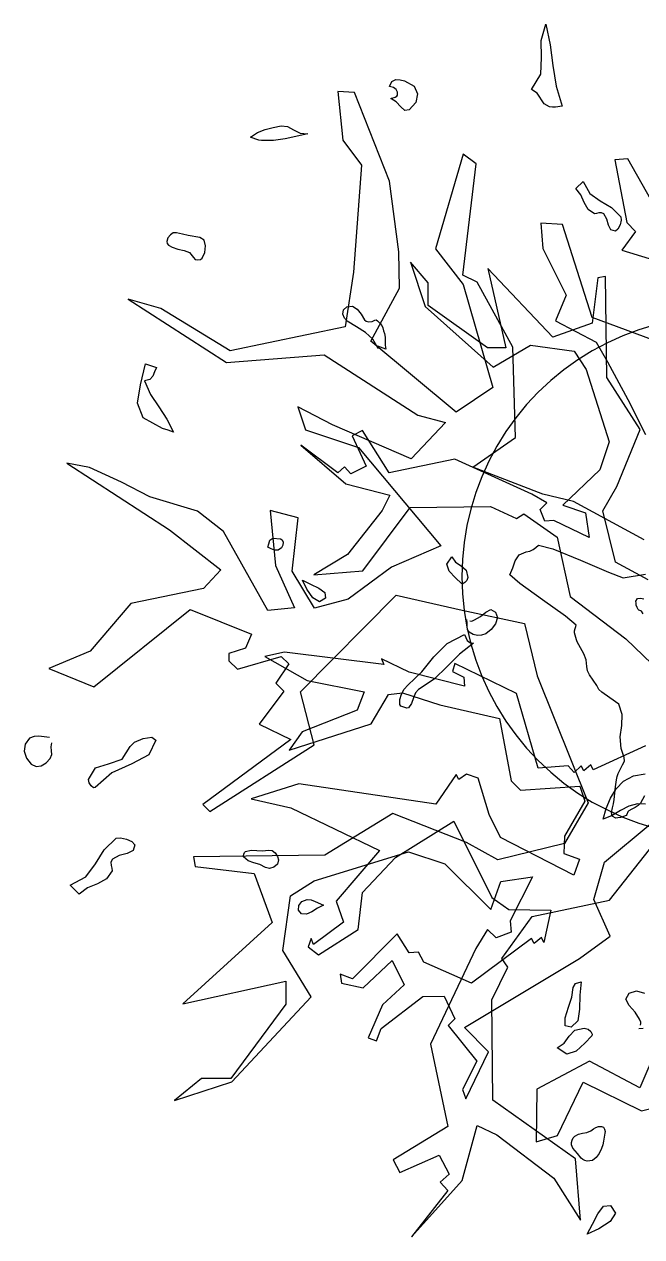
# Model space of a CAD drawing. Extents: x -81148 to 10972, y -53931 to 52487.
# Drawn here: x -26767 to -26000, y -28607 to -27100 of the extents above; entities that cross this region are included whole.
import ezdxf

# ---------------------------------------------------------------- set-up
doc = ezdxf.new("R2010")
doc.units = 0
doc.layers.get('0').update_dxf_attribs({"linetype": 'CONTINUOUS'})

msp = doc.modelspace()

# ---------------------------------------------------------------- linework, layer by layer
for p, q in [((-26125.4, -27120.2), (-26119.5, -27100.2)), ((-26119.5, -27100.2), (-26114.2, -27125.6)), ((-26124.7, -27141.4), (-26125.4, -27120.2)), ((-26114.2, -27125.6), (-26110.7, -27151.4)), ((-26125.8, -27162.3), (-26124.7, -27141.4)), ((-26137.1, -27181.3), (-26125.8, -27162.3)), ((-26110.7, -27151.4), (-26106.6, -27177)), ((-26313.5, -27177.4), (-26310.6, -27171.2)), ((-26308.7, -27178.6), (-26313.5, -27177.4)), ((-26310.6, -27171.2), (-26305.8, -27168.9)), ((-26305.8, -27168.9), (-26300.3, -27169.1)), ((-26300.3, -27169.1), (-26295, -27170.3)), ((-26295, -27170.3), (-26283.1, -27177.1)), ((-26283.1, -27177.1), (-26278.8, -27186.8)), ((-26106.6, -27177), (-26099.2, -27202)), ((-26357.2, -27184.9), (-26378, -27183.8)), ((-26378, -27183.8), (-26371.7, -27244.3)), ((-26313.5, -27295.1), (-26357.2, -27184.9)), ((-26311.9, -27192.5), (-26306.7, -27190.7)), ((-26305.2, -27196.7), (-26311.9, -27192.5)), ((-26305.3, -27181.2), (-26308.7, -27178.6)), ((-26306.7, -27190.7), (-26304.5, -27189.6)), ((-26303.5, -27184.6), (-26305.3, -27181.2)), ((-26304.5, -27189.6), (-26303.5, -27188.4)), ((-26303.5, -27188.4), (-26303.5, -27184.6)), ((-26278.8, -27186.8), (-26281.1, -27197.3)), ((-26130.4, -27185.9), (-26137.1, -27181.3)), ((-26121.6, -27198.9), (-26130.4, -27185.9)), ((-26299.7, -27202.8), (-26305.2, -27196.7)), ((-26294.6, -27207.3), (-26299.7, -27202.8)), ((-26289.1, -27206.6), (-26294.6, -27207.3)), ((-26281.1, -27197.3), (-26289.1, -27206.6)), ((-26115.1, -27203), (-26121.6, -27198.9)), ((-26111.3, -27203.4), (-26115.1, -27203)), ((-26107.3, -27203.2), (-26111.3, -27203.4)), ((-26099.2, -27202), (-26107.3, -27203.2)), ((-26486.2, -27240.3), (-26477.6, -27234.6)), ((-26477.6, -27234.6), (-26468.2, -27230.9)), ((-26468.2, -27230.9), (-26458.2, -27228.3)), ((-26458.2, -27228.3), (-26448.3, -27226.2)), ((-26448.3, -27226.2), (-26440.4, -27227.2)), ((-26414.9, -27236.3), (-26443.4, -27242.6)), ((-26440.4, -27227.2), (-26432.8, -27231.5)), ((-26432.8, -27231.5), (-26424.5, -27235.7)), ((-26424.5, -27235.7), (-26414.9, -27236.3)), ((-26479.5, -27242.9), (-26486.2, -27240.3)), ((-26476.1, -27244.1), (-26479.5, -27242.9)), ((-26472.6, -27244.7), (-26476.1, -27244.1)), ((-26457.8, -27244.7), (-26472.6, -27244.7)), ((-26443.4, -27242.6), (-26457.8, -27244.7)), ((-26371.7, -27244.3), (-26348.3, -27275.1)), ((-26222.1, -27261.4), (-26256.7, -27379.4)), ((-26205.8, -27273.6), (-26222.1, -27261.4)), ((-26017.7, -27267.4), (-26033.6, -27268.8)), ((-26033.6, -27268.8), (-26019, -27346.7)), ((-25971.3, -27349.4), (-26017.7, -27267.4)), ((-26348.3, -27275.1), (-26358.2, -27408.1)), ((-26222.4, -27412.1), (-26205.8, -27273.6)), ((-26302.1, -27383), (-26313.5, -27295.1)), ((-26082.1, -27304.1), (-26073.2, -27295.7)), ((-26073.2, -27295.7), (-26065, -27310.4)), ((-26076, -27312.2), (-26082.1, -27304.1)), ((-26071.7, -27321.8), (-26076, -27312.2)), ((-26065, -27310.4), (-26052, -27319.7)), ((-26066.8, -27330.4), (-26071.7, -27321.8)), ((-26052, -27319.7), (-26037.9, -27328)), ((-26037.9, -27328), (-26026.5, -27339.5)), ((-26058.9, -27335.7), (-26066.8, -27330.4)), ((-26056.4, -27335.5), (-26058.9, -27335.7)), ((-26053.5, -27334.6), (-26056.4, -27335.5)), ((-26050.3, -27334.3), (-26053.5, -27334.6)), ((-26047.3, -27335.9), (-26050.3, -27334.3)), ((-26043.8, -27342.4), (-26047.3, -27335.9)), ((-26041.6, -27349.9), (-26043.8, -27342.4)), ((-26025.9, -27343.8), (-26027.3, -27349.5)), ((-26026.5, -27339.5), (-26025.9, -27343.8)), ((-26578.2, -27359.3), (-26582.1, -27359.5)), ((-26570.9, -27361.2), (-26578.2, -27359.3)), ((-26098.8, -27349), (-26125.5, -27347.5)), ((-26125.5, -27347.5), (-26123.4, -27379)), ((-26061.9, -27464.7), (-26098.8, -27349)), ((-26038.7, -27355.8), (-26041.6, -27349.9)), ((-26033, -27357.2), (-26038.7, -27355.8)), ((-26029.9, -27354.6), (-26033, -27357.2)), ((-26027.3, -27349.5), (-26029.9, -27354.6)), ((-26008.1, -27357.8), (-26025.3, -27380.9)), ((-26019, -27346.7), (-26008.1, -27357.8)), ((-26588.8, -27365.6), (-26590.2, -27370.1)), ((-26590.2, -27370.1), (-26589.7, -27372.7)), ((-26589.7, -27372.7), (-26587.9, -27374.6)), ((-26585.8, -27361.9), (-26588.8, -27365.6)), ((-26582.1, -27359.5), (-26585.8, -27361.9)), ((-26563.6, -27362.6), (-26570.9, -27361.2)), ((-26549.2, -27365), (-26563.6, -27362.6)), ((-26543.9, -27368.6), (-26549.2, -27365)), ((-26542.1, -27375.6), (-26543.9, -27368.6)), ((-26587.9, -27374.6), (-26583.5, -27377.1)), ((-26583.5, -27377.1), (-26576.3, -27379.6)), ((-26576.3, -27379.6), (-26568.7, -27381.1)), ((-26568.7, -27381.1), (-26561.9, -27383.9)), ((-26561.9, -27383.9), (-26557.1, -27390.2)), ((-26546.1, -27391), (-26543.1, -27383.7)), ((-26543.1, -27383.7), (-26542.1, -27375.6)), ((-26301.2, -27428.3), (-26302.1, -27383)), ((-26256.7, -27379.4), (-26222.1, -27423.6)), ((-26123.4, -27379), (-26094.4, -27436.6)), ((-26025.3, -27380.9), (-25964.8, -27399.2)), ((-26557.1, -27390.2), (-26555.1, -27392.3)), ((-26555.1, -27392.3), (-26551.8, -27393)), ((-26551.8, -27393), (-26548.4, -27392.6)), ((-26548.4, -27392.6), (-26546.1, -27391)), ((-26265.7, -27421.5), (-26287.6, -27395.9)), ((-26287.6, -27395.9), (-26269.3, -27450.7)), ((-26110.7, -27489), (-26191.5, -27403.6)), ((-26191.5, -27403.6), (-26169.1, -27502.1)), ((-26358.2, -27408.1), (-26368.6, -27476.3)), ((-26204.6, -27420.7), (-26222.4, -27412.1)), ((-26054.9, -27415.2), (-26062, -27471.4)), ((-26045.2, -27413.6), (-26054.9, -27415.2)), ((-26043.7, -27539.2), (-26045.2, -27413.6)), ((-26337, -27494), (-26301.2, -27428.3)), ((-26265.8, -27449.7), (-26265.7, -27421.5)), ((-26222.1, -27423.6), (-26185.4, -27551.5)), ((-26160.4, -27501.4), (-26204.6, -27420.7)), ((-26597.6, -27453.5), (-26638, -27441.6)), ((-26638, -27441.6), (-26516.2, -27520.6)), ((-26191.9, -27502.3), (-26265.8, -27449.7)), ((-26094.4, -27436.6), (-26107.4, -27468.5)), ((-26511.4, -27505.9), (-26597.6, -27453.5)), ((-26371.5, -27460.4), (-26370.7, -27455.2)), ((-26369.7, -27465.4), (-26371.5, -27460.4)), ((-26370.7, -27455.2), (-26366.5, -27451.3)), ((-26366.5, -27451.3), (-26359.4, -27450.5)), ((-26359.4, -27450.5), (-26353.7, -27454.2)), ((-26353.7, -27454.2), (-26348.9, -27460.6)), ((-26348.9, -27460.6), (-26344.7, -27467.4)), ((-26269.3, -27450.7), (-26184.8, -27526.4)), ((-25987, -27492.1), (-26061.9, -27464.7)), ((-26368.6, -27476.3), (-26511.4, -27505.9)), ((-26366.2, -27469.2), (-26369.7, -27465.4)), ((-26354.6, -27476), (-26366.2, -27469.2)), ((-26343.6, -27483), (-26354.6, -27476)), ((-26344.7, -27467.4), (-26342.5, -27469.1)), ((-26342.5, -27469.1), (-26339.1, -27469.9)), ((-26339.1, -27469.9), (-26335.3, -27469.5)), ((-26335.3, -27469.5), (-26331.7, -27467.7)), ((-26331.7, -27467.7), (-26330.1, -27467.3)), ((-26330.1, -27467.3), (-26328.4, -27468.5)), ((-26328.4, -27468.5), (-26325.3, -27471.9)), ((-26325.3, -27471.9), (-26323.3, -27474.4)), ((-26323.3, -27474.4), (-26322.1, -27477.5)), ((-26322.1, -27477.5), (-26321.2, -27481)), ((-26062, -27471.4), (-26110.7, -27489)), ((-26107.4, -27468.5), (-26057, -27495.3)), ((-26004, -27479.8), (-26023.9, -27487.2)), ((-25983.8, -27473.6), (-26004, -27479.8)), ((-26334.3, -27491.5), (-26343.6, -27483)), ((-26231, -27582), (-26337, -27494)), ((-26327.9, -27503.1), (-26334.3, -27491.5)), ((-26321.2, -27481), (-26320, -27484.4)), ((-26320, -27484.4), (-26319, -27489)), ((-26319, -27489), (-26318.9, -27499)), ((-26023.9, -27487.2), (-26043.1, -27496)), ((-26318, -27504), (-26328.2, -27500)), ((-26328.2, -27500), (-26327.9, -27503.1)), ((-26318.9, -27499), (-26318, -27504)), ((-26169.1, -27502.1), (-26191.9, -27502.3)), ((-26184.8, -27526.4), (-26138.7, -27499)), ((-26157.2, -27613.6), (-26160.4, -27501.4)), ((-26138.7, -27499), (-26084.2, -27506.5)), ((-26084.2, -27506.5), (-26069.4, -27529.1)), ((-26061.8, -27505.9), (-26079.8, -27517.1)), ((-26043.1, -27496), (-26061.8, -27505.9)), ((-26057, -27495.3), (-26042.7, -27519.5)), ((-26623, -27548.3), (-26616.7, -27522)), ((-26616.7, -27522), (-26603.2, -27526.7)), ((-26516.2, -27520.6), (-26394.9, -27511.1)), ((-26394.9, -27511.1), (-26278.3, -27586.1)), ((-26079.8, -27517.1), (-26097, -27529.5)), ((-26042.7, -27519.5), (-26017.8, -27566.3)), ((-26607.5, -27537.3), (-26611.2, -27541.5)), ((-26605.3, -27532.1), (-26607.5, -27537.3)), ((-26603.2, -27526.7), (-26605.3, -27532.1)), ((-26097, -27529.5), (-26113.4, -27542.9)), ((-26069.4, -27529.1), (-26040.7, -27619)), ((-26002.5, -27603.9), (-26043.7, -27539.2)), ((-26626.4, -27571.1), (-26623, -27548.3)), ((-26611.2, -27541.5), (-26617.7, -27543.4)), ((-26617.7, -27543.4), (-26610.3, -27560.1)), ((-26185.4, -27551.5), (-26231, -27582)), ((-26113.4, -27542.9), (-26128.9, -27557.4)), ((-26610.3, -27560.1), (-26600.3, -27575.5)), ((-26128.9, -27557.4), (-26143.3, -27572.8)), ((-26017.8, -27566.3), (-25995.6, -27610)), ((-26619.5, -27589.3), (-26626.4, -27571.1)), ((-26600.3, -27575.5), (-26590, -27590.8)), ((-26384.5, -27597.8), (-26427.6, -27575.7)), ((-26427.6, -27575.7), (-26418, -27604)), ((-26143.3, -27572.8), (-26156.8, -27589.2)), ((-26595.4, -27602.4), (-26619.5, -27589.3)), ((-26590, -27590.8), (-26581.8, -27607)), ((-26286.8, -27640.3), (-26384.5, -27597.8)), ((-26244.2, -27595), (-26286.8, -27640.3)), ((-26278.3, -27586.1), (-26244.2, -27595)), ((-26156.8, -27589.2), (-26169.1, -27606.4)), ((-26588.6, -27604.6), (-26595.4, -27602.4)), ((-26581.8, -27607), (-26588.6, -27604.6)), ((-26418, -27604), (-26352.3, -27626.2)), ((-26347.3, -27605.1), (-26359.8, -27611.6)), ((-26359.8, -27611.6), (-26342.5, -27649.2)), ((-26314.1, -27657.6), (-26347.3, -27605.1)), ((-26210.3, -27650.7), (-26157.2, -27613.6)), ((-26169.1, -27606.4), (-26180.3, -27624.4)), ((-26031.5, -27674.6), (-26002.5, -27603.9)), ((-26377.8, -27657.5), (-26423.8, -27623)), ((-26423.8, -27623), (-26367.9, -27671.2)), ((-26352.3, -27626.2), (-26249.8, -27748.3)), ((-26180.3, -27624.4), (-26190.3, -27643.1)), ((-26040.7, -27619), (-26052.6, -27653.8)), ((-26686, -27651), (-26714.3, -27645.5)), ((-26714.3, -27645.5), (-26587, -27728.5)), ((-26232.3, -27640.6), (-26314.1, -27657.6)), ((-26136.9, -27683.9), (-26232.3, -27640.6)), ((-26190.3, -27643.1), (-26199, -27662.4)), ((-26646.6, -27669.1), (-26686, -27651)), ((-26369.7, -27650.1), (-26377.8, -27657.5)), ((-26361.6, -27658.7), (-26369.7, -27650.1)), ((-26342.5, -27649.2), (-26361.6, -27658.7)), ((-26123.4, -27684.1), (-26210.3, -27650.7)), ((-26052.6, -27653.8), (-26098.3, -27697.9)), ((-26611.4, -27687.2), (-26646.6, -27669.1)), ((-26367.9, -27671.2), (-26313.2, -27685.4)), ((-26199, -27662.4), (-26206.5, -27682.2)), ((-26048.9, -27704.7), (-26031.5, -27674.6)), ((-26552.2, -27705.3), (-26611.4, -27687.2)), ((-26313.2, -27685.4), (-26322.7, -27704.2)), ((-26206.5, -27682.2), (-26212.6, -27702.5)), ((-26118.2, -27694.7), (-26136.9, -27683.9)), ((-26085, -27693.1), (-26123.4, -27684.1)), ((-26519.7, -27730.4), (-26552.2, -27705.3)), ((-26427.2, -27713.3), (-26462, -27704.2)), ((-26462, -27704.2), (-26455.2, -27772.5)), ((-26322.7, -27704.2), (-26365.7, -27758.9)), ((-26346.6, -27779.5), (-26288, -27700.6)), ((-26288, -27700.6), (-26188.2, -27699.2)), ((-26212.6, -27702.5), (-26217.4, -27723.1)), ((-26188.2, -27699.2), (-26155.8, -27714.4)), ((-26126.6, -27703.1), (-26118.2, -27694.7)), ((-26120.8, -27717.5), (-26126.6, -27703.1)), ((-26098.3, -27697.9), (-26070.4, -27707.4)), ((-25997.2, -27741), (-26085, -27693.1)), ((-26033, -27768.4), (-26048.9, -27704.7)), ((-26434.5, -27779.6), (-26427.2, -27713.3)), ((-26155.8, -27714.4), (-26147, -27708.6)), ((-26147, -27708.6), (-26105.5, -27737.4)), ((-26109.6, -27716.7), (-26120.8, -27717.5)), ((-26065.8, -27737.8), (-26109.6, -27716.7)), ((-26070.4, -27707.4), (-26065.8, -27737.8)), ((-26587, -27728.5), (-26523.1, -27778.2)), ((-26464.7, -27828.8), (-26519.7, -27730.4)), ((-26217.4, -27723.1), (-26220.9, -27744)), ((-26464.8, -27750.1), (-26463.3, -27745.9)), ((-26460.6, -27751.8), (-26464.8, -27750.1)), ((-26463.3, -27745.9), (-26462.3, -27741.4)), ((-26462.3, -27741.4), (-26458.6, -27738.6)), ((-26458.6, -27738.6), (-26449.1, -27739.5)), ((-26447.8, -27750.7), (-26452, -27753.6)), ((-26449.1, -27739.5), (-26447, -27741)), ((-26446, -27747.3), (-26447.8, -27750.7)), ((-26447, -27741), (-26445.8, -27743.8)), ((-26445.8, -27743.8), (-26446, -27747.3)), ((-26249.8, -27748.3), (-26311.1, -27774.6)), ((-26220.9, -27744), (-26223, -27765.1)), ((-26135.2, -27752.9), (-26131.7, -27750.3)), ((-26131.7, -27750.3), (-26128.4, -27747.4)), ((-26128.4, -27747.4), (-26110.7, -27751.8)), ((-26105.5, -27737.4), (-26089.4, -27811.3)), ((-26456.3, -27753.5), (-26460.6, -27751.8)), ((-26452, -27753.6), (-26456.3, -27753.5)), ((-26365.7, -27758.9), (-26407.6, -27784.4)), ((-26242.6, -27771), (-26236.2, -27761.9)), ((-26236.2, -27761.9), (-26231.6, -27768.5)), ((-26223, -27765.1), (-26223.7, -27786.2)), ((-26157.4, -27766.8), (-26152.4, -27759.5)), ((-26152.4, -27759.5), (-26144.1, -27755.9)), ((-26144.1, -27755.9), (-26139.2, -27754.8)), ((-26139.2, -27754.8), (-26135.2, -27752.9)), ((-26110.7, -27751.8), (-26076.4, -27766)), ((-26076.4, -27766), (-26041.8, -27781.1)), ((-26523.1, -27778.2), (-26544.7, -27801.3)), ((-26455.2, -27772.5), (-26431.8, -27825.1)), ((-26406.9, -27825.7), (-26434.5, -27779.6)), ((-26407.6, -27784.4), (-26346.6, -27779.5)), ((-26311.1, -27774.6), (-26364.8, -27814.7)), ((-26239.4, -27779.9), (-26242.6, -27771)), ((-26231.6, -27788.1), (-26239.4, -27779.9)), ((-26231.6, -27768.5), (-26224.7, -27773.3)), ((-26224.7, -27773.3), (-26218.6, -27778.7)), ((-26218.6, -27778.7), (-26216.5, -27787.5)), ((-26164, -27784.4), (-26160.6, -27775.8)), ((-26160.6, -27775.8), (-26157.4, -27766.8)), ((-26041.8, -27781.1), (-26023.4, -27787.9)), ((-25992.3, -27790.7), (-26033, -27768.4)), ((-26421.6, -27790.8), (-26411.8, -27796.1)), ((-26416.5, -27802.2), (-26421.6, -27790.8)), ((-26411.8, -27796.1), (-26401.3, -27801)), ((-26224.4, -27795), (-26231.6, -27788.1)), ((-26222.6, -27795.3), (-26224.4, -27795)), ((-26223.7, -27786.2), (-26223, -27807.4)), ((-26220, -27794), (-26222.6, -27795.3)), ((-26217.7, -27791.3), (-26220, -27794)), ((-26216.5, -27787.5), (-26217.7, -27791.3)), ((-26151.9, -27794.9), (-26164, -27784.4)), ((-26123.5, -27815.2), (-26151.9, -27794.9)), ((-26023.4, -27787.9), (-25995.7, -27783.4)), ((-26544.7, -27801.3), (-26634.7, -27819.8)), ((-26424, -27929.7), (-26305.3, -27809.7)), ((-26408.9, -27812.8), (-26416.5, -27802.2)), ((-26401.3, -27801), (-26393.9, -27806.4)), ((-26393.9, -27806.4), (-26393.3, -27813.1)), ((-26305.3, -27809.7), (-26223.4, -27828)), ((-26223, -27807.4), (-26220.9, -27828.5)), ((-26089.4, -27811.3), (-26020.2, -27863.9)), ((-26634.7, -27819.8), (-26685.4, -27879.1)), ((-26431.8, -27825.1), (-26464.7, -27828.8)), ((-26400.7, -27818), (-26408.9, -27812.8)), ((-26364.8, -27814.7), (-26406.9, -27825.7)), ((-26393.3, -27813.1), (-26400.7, -27818)), ((-26094.9, -27835.7), (-26123.5, -27815.2)), ((-26007.6, -27817.2), (-26005.8, -27813.8)), ((-26007.5, -27819.3), (-26007.6, -27817.2)), ((-26007.1, -27821.9), (-26007.5, -27819.3)), ((-26006.2, -27824.7), (-26007.1, -27821.9)), ((-26005, -27827.2), (-26006.2, -27824.7)), ((-26005.8, -27813.8), (-26002.1, -27813.2)), ((-26002.1, -27813.2), (-25997.6, -27814)), ((-26681, -27923.4), (-26561, -27827.3)), ((-26561, -27827.3), (-26485, -27857.9)), ((-26223.4, -27828), (-26145.8, -27844.9)), ((-26220.9, -27828.5), (-26217.4, -27849.4)), ((-26217.1, -27844.1), (-26217.6, -27840)), ((-26210.7, -27841.6), (-26207.9, -27840.3)), ((-26207.9, -27840.3), (-26200.8, -27836.2)), ((-26200.8, -27836.2), (-26194.1, -27830.6)), ((-26194.1, -27830.6), (-26187.7, -27827.4)), ((-26187.7, -27827.4), (-26181.8, -27830.5)), ((-26179.7, -27837.5), (-26182, -27845.2)), ((-26181.8, -27830.5), (-26179.7, -27837.5)), ((-26082, -27846.7), (-26094.9, -27835.7)), ((-26004.1, -27828), (-26005, -27827.2)), ((-26001.5, -27828.9), (-26004.1, -27828)), ((-26000.5, -27829.6), (-26001.5, -27828.9)), ((-25998.7, -27832.7), (-26000.5, -27829.6)), ((-26217.4, -27849.4), (-26212.6, -27870)), ((-26217.1, -27848.3), (-26217.1, -27844.1)), ((-26216.6, -27852.3), (-26217.1, -27848.3)), ((-26214.5, -27855.6), (-26216.6, -27852.3)), ((-26209.8, -27858.5), (-26214.5, -27855.6)), ((-26213.8, -27841.5), (-26212.2, -27841.9)), ((-26212.2, -27841.9), (-26210.7, -27841.6)), ((-26187.3, -27852.3), (-26194.1, -27857.5)), ((-26182, -27845.2), (-26187.3, -27852.3)), ((-26145.8, -27844.9), (-26130.4, -27909.8)), ((-26083.9, -27853.9), (-26082, -27846.7)), ((-26083.7, -27856.4), (-26083.9, -27853.9)), ((-26081.6, -27864.9), (-26083.7, -27856.4)), ((-26485, -27857.9), (-26492.3, -27875.4)), ((-26258.4, -27886.3), (-26242.1, -27869.6)), ((-26242.1, -27869.6), (-26220.3, -27858.3)), ((-26209.4, -27869.4), (-26226.8, -27882.8)), ((-26220.3, -27858.3), (-26219, -27862.3)), ((-26219, -27862.3), (-26217, -27865.7)), ((-26217, -27865.7), (-26213.9, -27868.2)), ((-26213.9, -27868.2), (-26209.4, -27869.4)), ((-26212.6, -27870), (-26206.5, -27890.3)), ((-26204.5, -27859.7), (-26209.8, -27858.5)), ((-26199.2, -27859.3), (-26204.5, -27859.7)), ((-26194.1, -27857.5), (-26199.2, -27859.3)), ((-26080.5, -27867.5), (-26081.6, -27864.9)), ((-26076.4, -27875), (-26080.5, -27867.5)), ((-26020.2, -27863.9), (-25988, -27894.7)), ((-26685.4, -27879.1), (-26736.6, -27900.7)), ((-26492.3, -27875.4), (-26513.2, -27881.9)), ((-26513.2, -27881.9), (-26513, -27891.2)), ((-26502.4, -27901.4), (-26448, -27885.8)), ((-26444, -27880.4), (-26468.3, -27885.9)), ((-26468.3, -27885.9), (-26415.8, -27915.7)), ((-26448, -27885.8), (-26438.8, -27895)), ((-26320.5, -27895.9), (-26444, -27880.4)), ((-26273.4, -27904.8), (-26258.4, -27886.3)), ((-26226.8, -27882.8), (-26242.1, -27898.4)), ((-26072.5, -27882.4), (-26076.4, -27875)), ((-26069.6, -27890), (-26072.5, -27882.4)), ((-26736.6, -27900.7), (-26681, -27923.4)), ((-26513, -27891.2), (-26502.4, -27901.4)), ((-26438.8, -27895), (-26454.7, -27919)), ((-26289.3, -27905.2), (-26323.7, -27888.7)), ((-26323.7, -27888.7), (-26320.5, -27895.9)), ((-26242.1, -27898.4), (-26258, -27914)), ((-26232.6, -27894.5), (-26235.6, -27904.3)), ((-26156, -27931.8), (-26232.6, -27894.5)), ((-26206.5, -27890.3), (-26199, -27910.1)), ((-26068.5, -27898.3), (-26069.6, -27890)), ((-26067.6, -27903.7), (-26068.5, -27898.3)), ((-26415.8, -27915.7), (-26345, -27929.6)), ((-26291, -27921.6), (-26273.4, -27904.8)), ((-26220.3, -27922.6), (-26289.3, -27905.2)), ((-26258, -27914), (-26277.5, -27926.9)), ((-26235.6, -27904.3), (-26221.5, -27911.3)), ((-26221.5, -27911.3), (-26220.3, -27922.6)), ((-26199, -27910.1), (-26190.3, -27929.4)), ((-26130.4, -27909.8), (-26067.1, -28067.4)), ((-26065.2, -27908.4), (-26067.6, -27903.7)), ((-26056, -27922), (-26065.2, -27908.4)), ((-26445, -27928.7), (-26475.5, -27969.9)), ((-26454.7, -27919), (-26445, -27928.7)), ((-26407.3, -27995.5), (-26424, -27929.7)), ((-26345, -27929.6), (-26353.8, -27952.3)), ((-26314.9, -27933.1), (-26297.5, -27931.1)), ((-26298.9, -27932.4), (-26295.5, -27926.3)), ((-26297.5, -27931.1), (-26251, -27945.9)), ((-26295.5, -27926.3), (-26291, -27921.6)), ((-26281.3, -27931), (-26283.7, -27937.3)), ((-26277.5, -27926.9), (-26281.3, -27931)), ((-26190.3, -27929.4), (-26180.3, -27948.1)), ((-26129, -28024.4), (-26156, -27931.8)), ((-26054.7, -27924.3), (-26056, -27922)), ((-26053.8, -27926.8), (-26054.7, -27924.3)), ((-26049.9, -27929.9), (-26053.8, -27926.8)), ((-26033, -27942.2), (-26049.9, -27929.9)), ((-26336.4, -27969.5), (-26314.9, -27933.1)), ((-26301, -27945.6), (-26300.7, -27939.1)), ((-26299.4, -27947.3), (-26301, -27945.6)), ((-26300.7, -27939.1), (-26298.9, -27932.4)), ((-26286.2, -27944.1), (-26289.9, -27949.5)), ((-26283.7, -27937.3), (-26286.2, -27944.1)), ((-26251, -27945.9), (-26177, -27963)), ((-26028.9, -27945.2), (-26033, -27942.2)), ((-26024.5, -27958), (-26028.9, -27945.2)), ((-26353.8, -27952.3), (-26422.3, -27979.4)), ((-26296, -27948.9), (-26299.4, -27947.3)), ((-26292.3, -27949.8), (-26296, -27948.9)), ((-26289.9, -27949.5), (-26292.3, -27949.8)), ((-26180.3, -27948.1), (-26169.1, -27966.1)), ((-26025.3, -27971.5), (-26024.5, -27958)), ((-26475.5, -27969.9), (-26436, -27989.1)), ((-26438.3, -28002), (-26336.4, -27969.5)), ((-26177, -27963), (-26162.5, -28040.2)), ((-26169.1, -27966.1), (-26156.8, -27983.3)), ((-26027.2, -27985.6), (-26025.3, -27971.5)), ((-26760.7, -27987.4), (-26766.2, -27994.6)), ((-26755.1, -27985), (-26760.7, -27987.4)), ((-26749, -27984.8), (-26755.1, -27985)), ((-26736, -27986.6), (-26749, -27984.8)), ((-26630.4, -27992.4), (-26619.5, -27987.8)), ((-26619.5, -27987.8), (-26608.8, -27986.1)), ((-26603.9, -27989.9), (-26612.7, -28008)), ((-26608.8, -27986.1), (-26603.9, -27989.9)), ((-26436, -27989.1), (-26545.5, -28069.5)), ((-26422.3, -27979.4), (-26438.3, -28002)), ((-26156.8, -27983.3), (-26143.3, -27999.7)), ((-26025.8, -27999.9), (-26027.2, -27985.6)), ((-26766.2, -27994.6), (-26767.2, -28003.4)), ((-26767.2, -28003.4), (-26764.5, -28012.2)), ((-26734, -27998.2), (-26732.9, -27993.1)), ((-26733.3, -28003), (-26734, -27998.2)), ((-26732.9, -28007.7), (-26733.3, -28003)), ((-26645.7, -28013.5), (-26635.8, -27997.6)), ((-26635.8, -27997.6), (-26630.4, -27992.4)), ((-26536.8, -28078.4), (-26407.3, -27995.5)), ((-26143.3, -27999.7), (-26128.9, -28015.1)), ((-25995.9, -27996.8), (-26060.5, -28026.6)), ((-26022.2, -28011.2), (-26025.8, -27999.9)), ((-26764.5, -28012.2), (-26758.8, -28019.6)), ((-26758.8, -28019.6), (-26752.5, -28022.5)), ((-26752.5, -28022.5), (-26746.1, -28021.6)), ((-26746.1, -28021.6), (-26740.1, -28017.9)), ((-26740.1, -28017.9), (-26734.9, -28012.5)), ((-26734.9, -28012.5), (-26732.9, -28007.7)), ((-26678.8, -28024.1), (-26662.5, -28019.1)), ((-26662.5, -28019.1), (-26645.7, -28013.5)), ((-26633.7, -28019.3), (-26658.5, -28030.5)), ((-26612.7, -28008), (-26633.7, -28019.3)), ((-26091.7, -28021.8), (-26129, -28024.4)), ((-26128.9, -28015.1), (-26113.4, -28029.6)), ((-26084.5, -28029.9), (-26091.7, -28021.8)), ((-26075.5, -28021.5), (-26084.5, -28029.9)), ((-26072.2, -28028), (-26075.5, -28021.5)), ((-26063.4, -28020.3), (-26072.2, -28028)), ((-26060.5, -28026.6), (-26063.4, -28020.3)), ((-26029.6, -28031), (-26024.1, -28020.2)), ((-26024.1, -28020.2), (-26021.6, -28015.8)), ((-26021.6, -28015.8), (-26022.2, -28011.2)), ((-26687.3, -28038.4), (-26678.8, -28024.1)), ((-26658.5, -28030.5), (-26679, -28048.4)), ((-26231, -28032.3), (-26256, -28069.3)), ((-26227.7, -28038.8), (-26231, -28032.3)), ((-26218.1, -28031.8), (-26227.7, -28038.8)), ((-26203.6, -28037.1), (-26218.1, -28031.8)), ((-26189.7, -28082.1), (-26203.6, -28037.1)), ((-26113.4, -28029.6), (-26097, -28043)), ((-26031.8, -28039), (-26030.9, -28034.8)), ((-26030.9, -28034.8), (-26029.6, -28031)), ((-26023.2, -28040.8), (-26010.6, -28033.9)), ((-26010.6, -28033.9), (-25996, -28031.4)), ((-26686.5, -28042.7), (-26687.3, -28038.4)), ((-26684, -28046.5), (-26686.5, -28042.7)), ((-26681.1, -28048.8), (-26684, -28046.5)), ((-26679, -28048.4), (-26681.1, -28048.8)), ((-26426.1, -28044), (-26485.4, -28062.6)), ((-26256, -28069.3), (-26426.1, -28044)), ((-26162.5, -28040.2), (-26150.8, -28051.7)), ((-26150.8, -28051.7), (-26077.2, -28046.7)), ((-26097, -28043), (-26079.8, -28055.4)), ((-26077.2, -28046.7), (-26071.2, -28065.5)), ((-26039.3, -28061.9), (-26032.1, -28050.4)), ((-26034.8, -28063.4), (-26033.1, -28047.8)), ((-26033.1, -28047.8), (-26031.8, -28039)), ((-26032.1, -28050.4), (-26023.2, -28040.8)), ((-26485.4, -28062.6), (-26436.3, -28073.9)), ((-26067.1, -28067.4), (-26096.2, -28118.3)), ((-26071.2, -28065.5), (-26096.1, -28108.9)), ((-26079.8, -28055.4), (-26061.8, -28066.6)), ((-26061.8, -28066.6), (-26043.1, -28076.5)), ((-26044.7, -28074.7), (-26039.3, -28061.9)), ((-26035.6, -28068.7), (-26034.8, -28063.4)), ((-25996.9, -28059), (-26002, -28067.9)), ((-26545.5, -28069.5), (-26536.8, -28078.4)), ((-26436.3, -28073.9), (-26326, -28127)), ((-26309.6, -28080.8), (-26393.9, -28132.5)), ((-26217.9, -28116.7), (-26309.6, -28080.8)), ((-26175.6, -28110.7), (-26189.7, -28082.1)), ((-26048.4, -28088), (-26044.7, -28074.7)), ((-26043.1, -28076.5), (-26023.9, -28085.3)), ((-26038, -28079.7), (-26036.8, -28074)), ((-26037.2, -28084.3), (-26038, -28079.7)), ((-26026.9, -28077.3), (-26037.3, -28083.5)), ((-26036.8, -28074), (-26035.6, -28068.7)), ((-26016.6, -28071.8), (-26026.9, -28077.3)), ((-26018.8, -28082.1), (-26019.7, -28083.3)), ((-26017.6, -28078.9), (-26018.8, -28082.1)), ((-26016.6, -28077.6), (-26017.6, -28078.9)), ((-26005.7, -28069), (-26016.6, -28071.8)), ((-26012.6, -28075.4), (-26016.6, -28077.6)), ((-26008.5, -28073.4), (-26012.6, -28075.4)), ((-26004.8, -28071.1), (-26008.5, -28073.4)), ((-25995.9, -28069.1), (-26005.7, -28069)), ((-26002, -28067.9), (-26004.8, -28071.1)), ((-26306.2, -28135.4), (-26233.8, -28090.2)), ((-26233.8, -28090.2), (-26186.7, -28185.4)), ((-26037.3, -28083.5), (-26048.4, -28088)), ((-26046.8, -28141.2), (-25990.1, -28094.3)), ((-26032.7, -28086.5), (-26037.2, -28084.3)), ((-26030, -28086.4), (-26032.7, -28086.5)), ((-26026.6, -28085.8), (-26030, -28086.4)), ((-26023, -28084.7), (-26026.6, -28085.8)), ((-26023.9, -28085.3), (-26004, -28092.7)), ((-26019.7, -28083.3), (-26023, -28084.7)), ((-26004, -28092.7), (-25983.8, -28098.9)), ((-26668.1, -28125.8), (-26653.1, -28111.6)), ((-26653.1, -28111.6), (-26647.5, -28110.9)), ((-26647.5, -28110.9), (-26640.1, -28112.6)), ((-26640.1, -28112.6), (-26633.5, -28115.8)), ((-26084.8, -28157.6), (-26175.6, -28110.7)), ((-26096.1, -28108.9), (-26097.1, -28130.7)), ((-26040.6, -28188.6), (-25972.2, -28102.1)), ((-26678.8, -28143.4), (-26668.1, -28125.8)), ((-26631.9, -28126.7), (-26639.6, -28130.4)), ((-26633.5, -28115.8), (-26630.1, -28119.6)), ((-26630.1, -28119.6), (-26631.9, -28126.7)), ((-26492.4, -28128.2), (-26485.5, -28126.5)), ((-26485.5, -28126.5), (-26478.4, -28126.8)), ((-26478.4, -28126.8), (-26471.2, -28127.4)), ((-26471.2, -28127.4), (-26463.8, -28126.5)), ((-26463.8, -28126.5), (-26459.5, -28126.8)), ((-26459.5, -28126.8), (-26455.7, -28129.8)), ((-26326, -28127), (-26379.8, -28189.8)), ((-26179, -28138.4), (-26217.9, -28116.7)), ((-26096.2, -28118.3), (-26179, -28138.4)), ((-26657.8, -28137.6), (-26659.9, -28141.4)), ((-26659.9, -28141.4), (-26659.5, -28145.3)), ((-26649.4, -28133.2), (-26657.8, -28137.6)), ((-26639.6, -28130.4), (-26649.4, -28133.2)), ((-26393.9, -28132.5), (-26556.9, -28134.7)), ((-26556.9, -28134.7), (-26554.8, -28146.8)), ((-26495.1, -28133.5), (-26494.6, -28131.5)), ((-26494.9, -28134.9), (-26495.1, -28133.5)), ((-26489.1, -28139.6), (-26494.9, -28134.9)), ((-26494.6, -28131.5), (-26493.6, -28129.5)), ((-26493.6, -28129.5), (-26492.4, -28128.2)), ((-26482.1, -28142.1), (-26489.1, -28139.6)), ((-26474.6, -28144.3), (-26482.1, -28142.1)), ((-26455.7, -28129.8), (-26452.9, -28134.1)), ((-26452.9, -28134.1), (-26451.4, -28138.6)), ((-26451.4, -28138.6), (-26452.7, -28143.8)), ((-26407, -28164.6), (-26290.2, -28128.5)), ((-26347.1, -28179), (-26306.2, -28135.4)), ((-26290.2, -28128.5), (-26245.1, -28143.2)), ((-26097.1, -28130.7), (-26077.5, -28137.4)), ((-26077.5, -28137.4), (-26084.8, -28157.6)), ((-26059.8, -28187.9), (-26046.8, -28141.2)), ((-26690.9, -28159.7), (-26678.8, -28143.4)), ((-26658.1, -28152.1), (-26665, -28162)), ((-26659.5, -28145.3), (-26658.3, -28148.9)), ((-26658.3, -28148.9), (-26658.1, -28152.1)), ((-26554.8, -28146.8), (-26481.9, -28155.5)), ((-26481.9, -28155.5), (-26459.2, -28216.3)), ((-26467.7, -28147.9), (-26474.6, -28144.3)), ((-26462.8, -28149.2), (-26467.7, -28147.9)), ((-26457.2, -28147.6), (-26462.8, -28149.2)), ((-26452.7, -28143.8), (-26457.2, -28147.6)), ((-26245.1, -28143.2), (-26187.9, -28200.1)), ((-26710.1, -28170), (-26690.9, -28159.7)), ((-26699.2, -28181.1), (-26710.1, -28170)), ((-26676.2, -28168.1), (-26688.6, -28173.4)), ((-26665, -28162), (-26676.2, -28168.1)), ((-26436.4, -28183.1), (-26407, -28164.6)), ((-26187.9, -28200.1), (-26175.5, -28165.3)), ((-26175.5, -28165.3), (-26136.1, -28159.5)), ((-26136.1, -28159.5), (-26163.6, -28214.2)), ((-26688.6, -28173.4), (-26699.2, -28181.1)), ((-26446.3, -28251.2), (-26436.4, -28183.1)), ((-26422.7, -28190.2), (-26416, -28187.7)), ((-26416, -28187.7), (-26411, -28188.2)), ((-26352.5, -28224.8), (-26347.1, -28179)), ((-26186.7, -28185.4), (-26165.3, -28200.1)), ((-26039.6, -28233.1), (-26059.8, -28187.9)), ((-26426.7, -28201.1), (-26426.4, -28195.3)), ((-26422.8, -28205.5), (-26426.7, -28201.1)), ((-26426.4, -28195.3), (-26422.7, -28190.2)), ((-26410, -28203), (-26416.7, -28206)), ((-26411, -28188.2), (-26405.9, -28190)), ((-26402.9, -28198.5), (-26410, -28203)), ((-26405.9, -28190), (-26395.7, -28194.6)), ((-26395.7, -28194.6), (-26402.9, -28198.5)), ((-26379.8, -28189.8), (-26370.9, -28215.8)), ((-26165.3, -28200.1), (-26113.2, -28200.8)), ((-26136.6, -28209), (-26040.6, -28188.6)), ((-26113.2, -28200.8), (-26122.1, -28241.1)), ((-26459.2, -28216.3), (-26570.3, -28317.3)), ((-26416.7, -28206), (-26422.8, -28205.5)), ((-26370.9, -28215.8), (-26407.9, -28243.5)), ((-26174.2, -28260.9), (-26136.6, -28209)), ((-26163.6, -28214.2), (-26162.5, -28228.1)), ((-26402, -28256.5), (-26352.5, -28224.8)), ((-26304, -28230.4), (-26359.6, -28286.2)), ((-26289.4, -28254), (-26304, -28230.4)), ((-26192.1, -28224.9), (-26206.3, -28248.4)), ((-26181.3, -28235.5), (-26192.1, -28224.9)), ((-26162.5, -28228.1), (-26181.3, -28235.5)), ((-26077.5, -28261), (-26039.6, -28233.1)), ((-26411.1, -28236.3), (-26414.6, -28246.7)), ((-26414.6, -28246.7), (-26402, -28256.5)), ((-26407.9, -28243.5), (-26411.1, -28236.3)), ((-26137.1, -28236), (-26211.8, -28291.7)), ((-26133.8, -28242.5), (-26137.1, -28236)), ((-26125, -28234.8), (-26133.8, -28242.5)), ((-26122.1, -28241.1), (-26125, -28234.8)), ((-26410.9, -28308.7), (-26446.3, -28251.2)), ((-26277.7, -28253.1), (-26289.4, -28254)), ((-26271, -28265.6), (-26277.7, -28253.1)), ((-26206.3, -28248.4), (-26262.8, -28367.6)), ((-26220.3, -28346.7), (-26077.5, -28261)), ((-26166.7, -28271.8), (-26174.2, -28260.9)), ((-26346.2, -28297.4), (-26310.5, -28263.7)), ((-26310.5, -28263.7), (-26295.4, -28293.9)), ((-26211.8, -28291.7), (-26271, -28265.6)), ((-26186.5, -28312.3), (-26166.7, -28271.8)), ((-26570.3, -28317.3), (-26442.4, -28289.1)), ((-26442.4, -28289.1), (-26442.2, -28317.6)), ((-26359.6, -28286.2), (-26374.9, -28280.3)), ((-26374.9, -28280.3), (-26373.4, -28291.6)), ((-26373.4, -28291.6), (-26346.2, -28297.4)), ((-26085.4, -28297.1), (-26082.5, -28292)), ((-26082.5, -28292), (-26075.5, -28289.9)), ((-26075.5, -28289.9), (-26077.3, -28306.5)), ((-26324, -28347.8), (-26272.2, -28308.4)), ((-26295.4, -28293.9), (-26322.3, -28318.4)), ((-26272.2, -28308.4), (-26245.8, -28308)), ((-26245.8, -28308), (-26232.3, -28336)), ((-26087.1, -28309.2), (-26085.4, -28297.1)), ((-26077.3, -28306.5), (-26077.5, -28323.8)), ((-26020.1, -28311.4), (-26016, -28303.9)), ((-26016, -28303.9), (-26007, -28301.4)), ((-26007, -28301.4), (-25997, -28304.2)), ((-26442.2, -28317.6), (-26510.7, -28410)), ((-26509.4, -28414.4), (-26410.9, -28308.7)), ((-26322.3, -28318.4), (-26340, -28359.5)), ((-26185.1, -28437), (-26186.5, -28312.3)), ((-26095.5, -28334.7), (-26091.3, -28321.3)), ((-26091.3, -28321.3), (-26087.1, -28309.2)), ((-26016, -28319.3), (-26020.1, -28311.4)), ((-26008.7, -28327.6), (-26016, -28319.3)), ((-26232.3, -28336), (-26240.8, -28344.4)), ((-26095.6, -28344.7), (-26095.5, -28334.7)), ((-26079.8, -28338.3), (-26087.9, -28346.4)), ((-26077.5, -28323.8), (-26079.8, -28338.3)), ((-26003.3, -28336.5), (-26008.7, -28327.6)), ((-26001.7, -28340), (-26003.3, -28336.5)), ((-26329.8, -28363.5), (-26324, -28347.8)), ((-26240.8, -28344.4), (-26205, -28388.4)), ((-26190.8, -28376.8), (-26220.3, -28346.7)), ((-26087.9, -28346.4), (-26095.6, -28344.7)), ((-26090.5, -28357.6), (-26083.4, -28350)), ((-26083.4, -28350), (-26072, -28347.4)), ((-26072, -28347.4), (-26067, -28348.9)), ((-26067, -28348.9), (-26063.5, -28351.8)), ((-26063.5, -28351.8), (-26061.8, -28355)), ((-25998.5, -28348), (-26003.8, -28348.6)), ((-26001.9, -28343.9), (-26001.3, -28341.9)), ((-26001.3, -28341.9), (-26001.7, -28340)), ((-26340, -28359.5), (-26329.8, -28363.5)), ((-26262.8, -28367.6), (-26241, -28469.7)), ((-26105.3, -28372), (-26096.7, -28366.3)), ((-26096.7, -28366.3), (-26090.5, -28357.6)), ((-26071.2, -28366.3), (-26081.8, -28376)), ((-26062.3, -28357.2), (-26071.2, -28366.3)), ((-26061.8, -28355), (-26062.3, -28357.2)), ((-26218.7, -28435.3), (-26190.8, -28376.8)), ((-26093.4, -28380), (-26105.3, -28372)), ((-26081.8, -28376), (-26093.4, -28380)), ((-25979.9, -28368.9), (-26002.8, -28421.9)), ((-26205, -28388.4), (-26222.8, -28423.6)), ((-26065.2, -28388.4), (-26130.5, -28423.5)), ((-26002.8, -28421.9), (-26065.2, -28388.4)), ((-26547.3, -28410), (-26580.7, -28437.5)), ((-26510.7, -28410), (-26547.3, -28410)), ((-26580.7, -28437.5), (-26509.4, -28414.4)), ((-26222.8, -28423.6), (-26218.7, -28435.3)), ((-26130.5, -28423.5), (-26131.3, -28488.8)), ((-26105.2, -28481.1), (-26073.2, -28414.8)), ((-26073.2, -28414.8), (-26000.6, -28450.4)), ((-26082.7, -28509.9), (-26185.1, -28437)), ((-26000.6, -28450.4), (-25981.9, -28445.7)), ((-26241, -28469.7), (-26309.1, -28511.3)), ((-26223.4, -28536.8), (-26204.9, -28468.4)), ((-26204.9, -28468.4), (-26180.4, -28480.2)), ((-26063.7, -28475.2), (-26060.4, -28472.8)), ((-26060.4, -28472.8), (-26057.3, -28471)), ((-26057.3, -28471), (-26054.1, -28469.9)), ((-26054.1, -28469.9), (-26050.4, -28469.6)), ((-26050.4, -28469.6), (-26048, -28470.6)), ((-26048, -28470.6), (-26046.6, -28473.1)), ((-26046.6, -28473.1), (-26046, -28476)), ((-26180.4, -28480.2), (-26109.5, -28533.8)), ((-26131.3, -28488.8), (-26105.2, -28481.1)), ((-26087.7, -28489.8), (-26086.9, -28486.8)), ((-26086.9, -28486.8), (-26085.5, -28483.9)), ((-26085.5, -28483.9), (-26083.6, -28481.6)), ((-26083.6, -28481.6), (-26079.1, -28479.1)), ((-26079.1, -28479.1), (-26073.8, -28478.1)), ((-26073.8, -28478.1), (-26068.4, -28477.3)), ((-26068.4, -28477.3), (-26063.7, -28475.2)), ((-26047.9, -28487.8), (-26048.9, -28492.6)), ((-26047.1, -28483), (-26047.9, -28487.8)), ((-26046.1, -28478.2), (-26047.1, -28483)), ((-26046, -28476), (-26046.1, -28478.2)), ((-26087.7, -28492.7), (-26087.7, -28489.8)), ((-26086, -28496.6), (-26087.7, -28492.7)), ((-26083.2, -28500), (-26086, -28496.6)), ((-26080, -28503.3), (-26083.2, -28500)), ((-26075.6, -28509.1), (-26080, -28503.3)), ((-26053.2, -28503.2), (-26056.8, -28508.4)), ((-26050.4, -28497.3), (-26053.2, -28503.2)), ((-26048.9, -28492.6), (-26050.4, -28497.3)), ((-26309.1, -28511.3), (-26300.8, -28526.9)), ((-26300.8, -28526.9), (-26252, -28505.2)), ((-26252, -28505.2), (-26239.7, -28528.9)), ((-26076.6, -28586), (-26082.7, -28509.9)), ((-26073.5, -28510.8), (-26075.6, -28509.1)), ((-26070.9, -28512), (-26073.5, -28510.8)), ((-26068, -28512.7), (-26070.9, -28512)), ((-26061.7, -28511.9), (-26068, -28512.7)), ((-26056.8, -28508.4), (-26061.7, -28511.9)), ((-26239.7, -28528.9), (-26250.9, -28539.1)), ((-26109.5, -28533.8), (-26076.6, -28586)), ((-26286.3, -28606.8), (-26223.4, -28536.8)), ((-26241.2, -28549.2), (-26286.3, -28606.8)), ((-26250.9, -28539.1), (-26241.2, -28549.2)), ((-26061.4, -28591.2), (-26055, -28578.1)), ((-26055, -28578.1), (-26048, -28568.8)), ((-26048, -28568.8), (-26039.3, -28568.1)), ((-26032.9, -28577.3), (-26039.7, -28587.6)), ((-26039.3, -28568.1), (-26032.9, -28577.3)), ((-26068.3, -28603.5), (-26061.4, -28591.2)), ((-26039.7, -28587.6), (-26053.5, -28597)), ((-26053.5, -28597), (-26068.3, -28603.5))]:
    msp.add_line(p, q)

doc.saveas('drawing.dxf')
